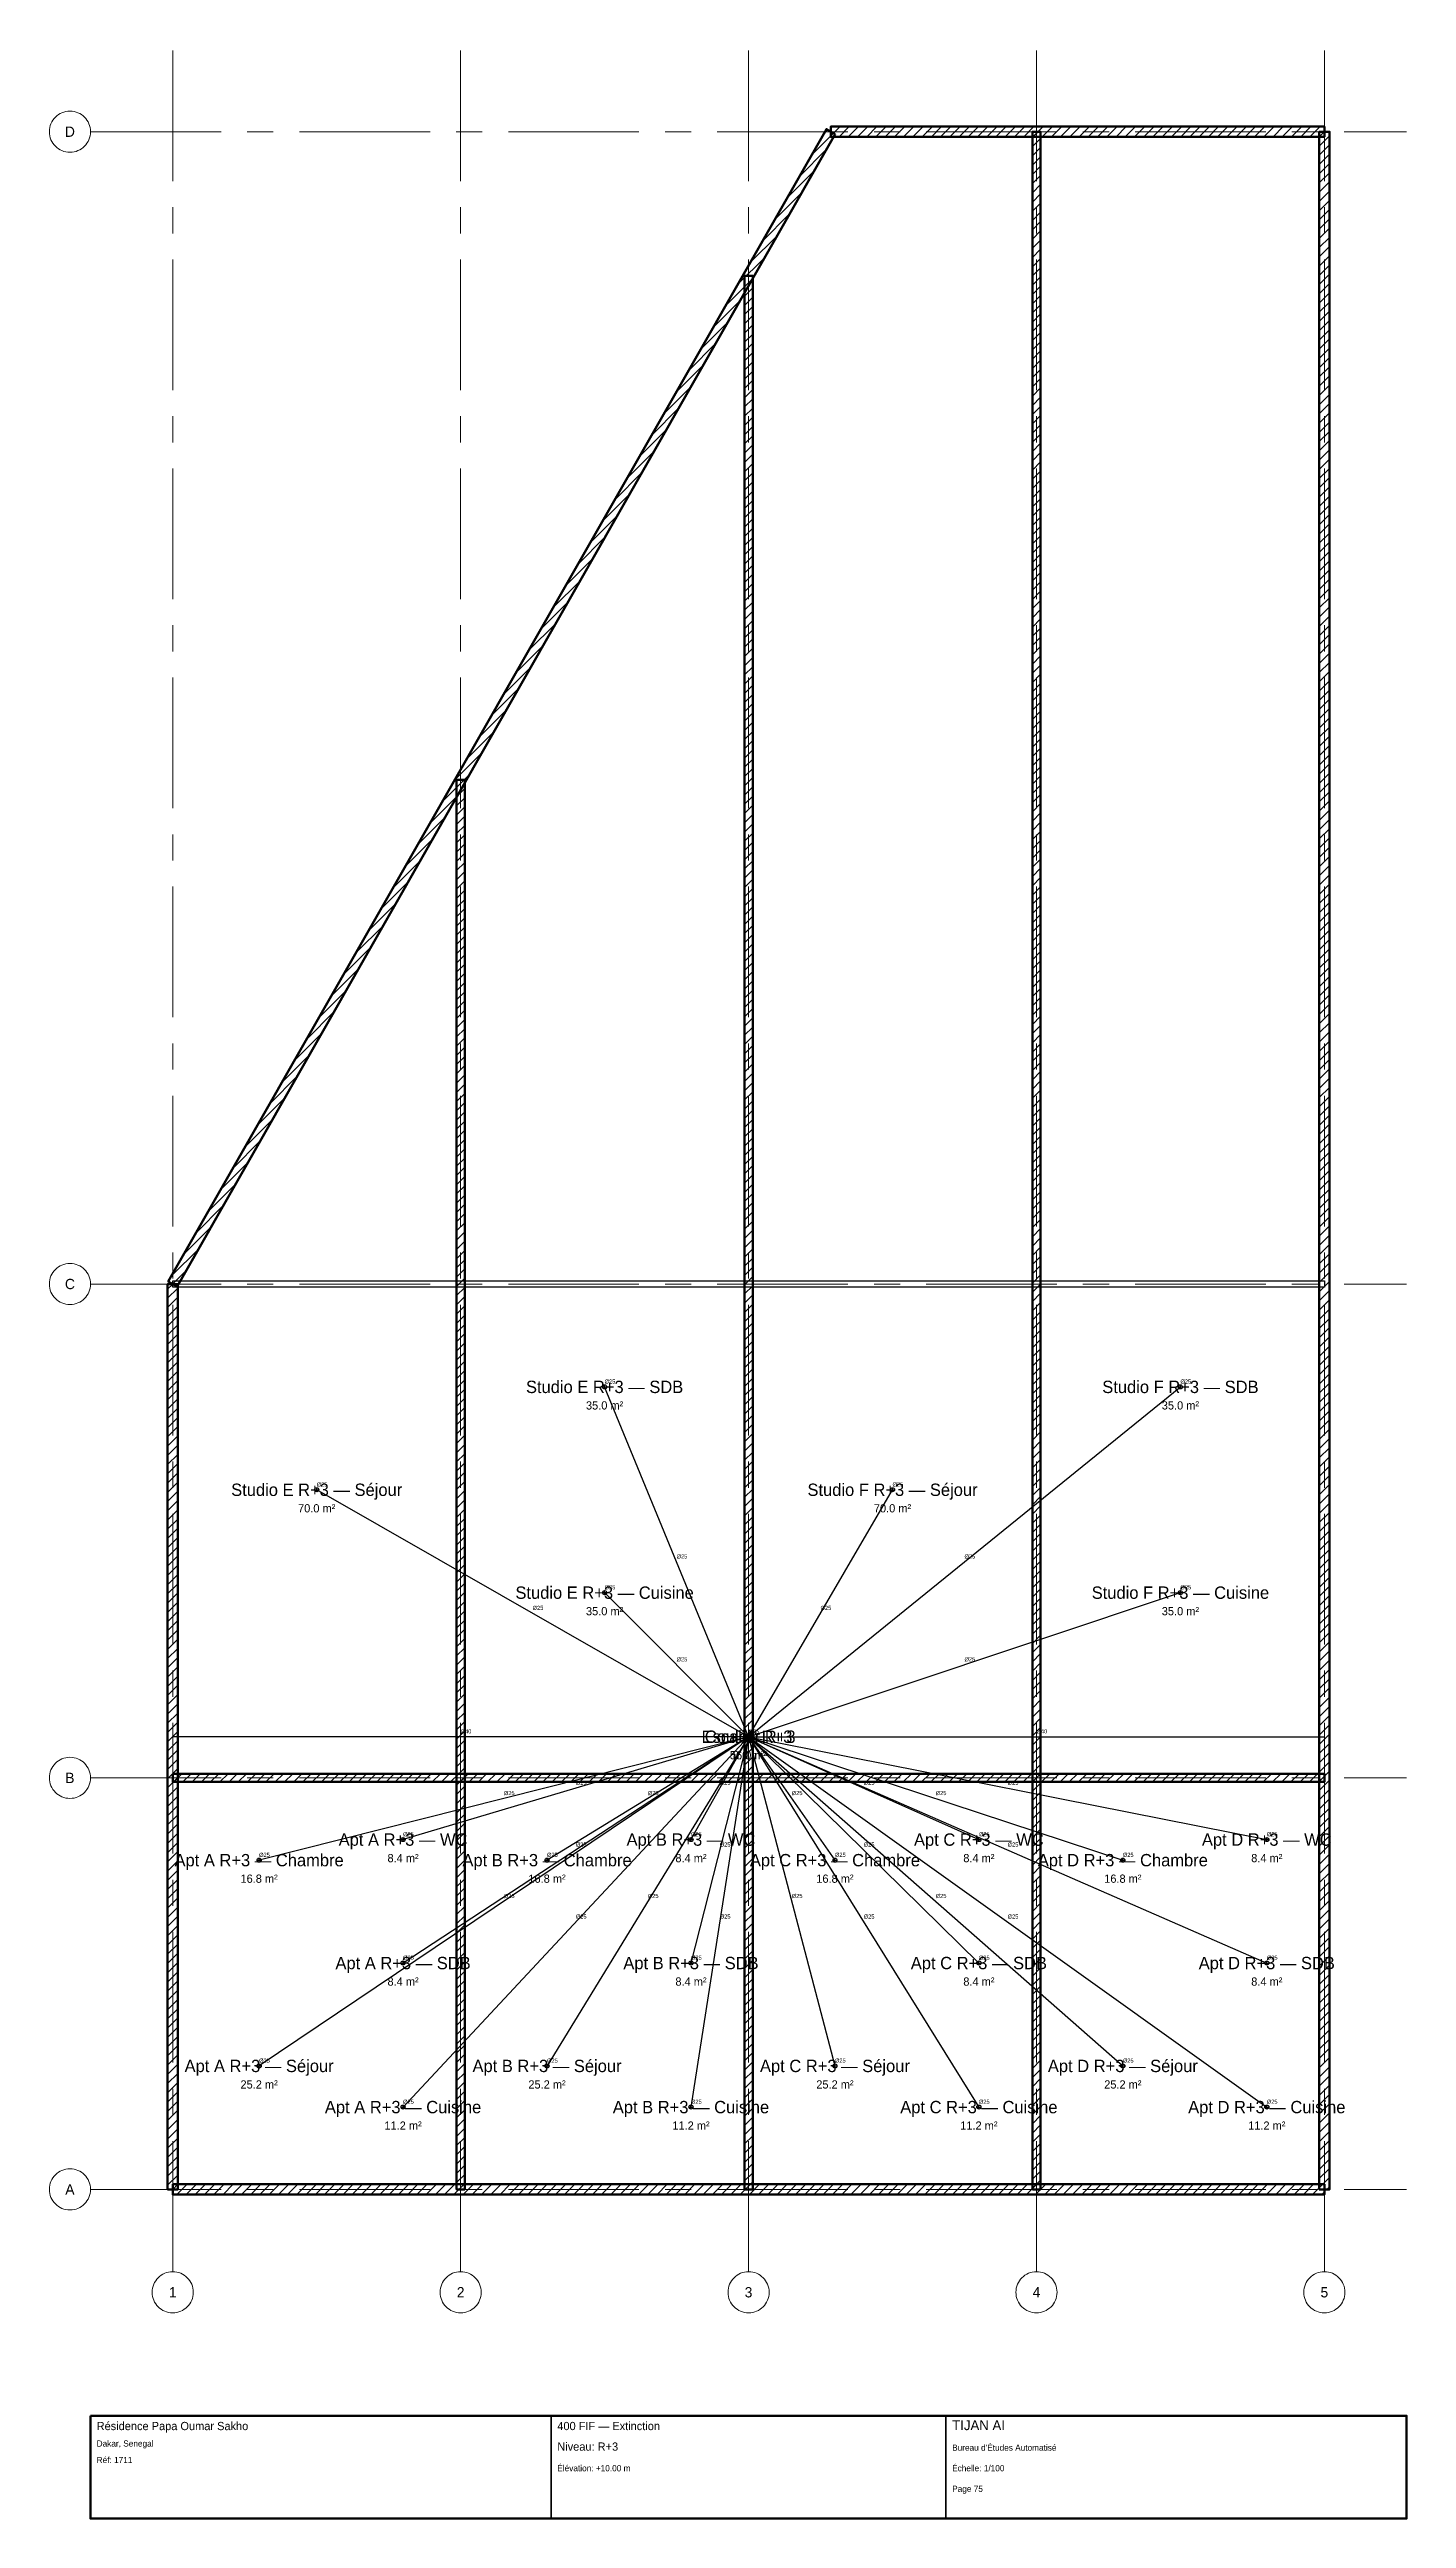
# Model space of a CAD drawing. Header units: metres. Extents: x -3 to 30, y -8 to 52.
import ezdxf
from ezdxf.enums import TextEntityAlignment as Align

# ---------------------------------------------------------------- set-up
doc = ezdxf.new("R2010")
doc.units = ezdxf.units.M
doc.linetypes.add('CENTER', pattern=[5.08, 3.175, -0.635, 0.635, -0.635])
for name, color, linetype, lineweight in [('A-HATCH', 8, 'Continuous', 0), ('A-TEXT', 7, 'Continuous', 0), ('A-WALL', 7, 'Continuous', 50), ('A-WALL-INT', 8, 'Continuous', 25), ('F-SPKL', 1, 'Continuous', 25), ('G-CART', 7, 'Continuous', 35), ('S-GRID', 8, 'CENTER', 9)]:
    doc.layers.add(name, color=color, linetype=linetype, lineweight=lineweight)

# ---------------------------------------------------------------- blocks, each defined once
blk = doc.blocks.new('TJ_SPK')
at = {"layer": 'F-SPKL'}
for p, q in [((-0.05, 0), (0.05, 0)), ((0, -0.05), (0, 0.05))]:
    blk.add_line(p, q, dxfattribs=at)
blk.add_circle((0, 0), 0.05, dxfattribs=at)

msp = doc.modelspace()

# ---------------------------------------------------------------- hatches: boundary and pattern name
at = {"layer": 'A-HATCH'}
h = msp.add_hatch(dxfattribs=at)
h.set_pattern_fill('ANSI31', scale=0.05)
h.paths.add_polyline_path([(16.109, 49.938), (0.109, 21.938), (-0.109, 22.062), (15.891, 50.062), (16.109, 49.938)])
h = msp.add_hatch(dxfattribs=at)
h.set_pattern_fill('ANSI31', scale=0.05)
h.paths.add_polyline_path([(28, 49.875), (16, 49.875), (16, 50.125), (28, 50.125), (28, 49.875)])
h = msp.add_hatch(dxfattribs=at)
h.set_pattern_fill('ANSI31', scale=0.05)
h.paths.add_polyline_path([(20.9, 0), (20.9, 50), (21.1, 50), (21.1, 0), (20.9, 0)])
h = msp.add_hatch(dxfattribs=at)
h.set_pattern_fill('ANSI31', scale=0.05)
h.paths.add_polyline_path([(27.875, 0), (27.875, 50), (28.125, 50), (28.125, 0), (27.875, 0)])
h = msp.add_hatch(dxfattribs=at)
h.set_pattern_fill('ANSI31', scale=0.05)
h.paths.add_polyline_path([(13.9, 0), (13.9, 46.5), (14.1, 46.5), (14.1, 0), (13.9, 0)])
h = msp.add_hatch(dxfattribs=at)
h.set_pattern_fill('ANSI31', scale=0.05)
h.paths.add_polyline_path([(6.9, 0), (6.9, 34.25), (7.1, 34.25), (7.1, 0), (6.9, 0)])
h = msp.add_hatch(dxfattribs=at)
h.set_pattern_fill('ANSI31', scale=0.05)
h.paths.add_polyline_path([(0.125, 22), (0.125, 0), (-0.125, 0), (-0.125, 22), (0.125, 22)])
h = msp.add_hatch(dxfattribs=at)
h.set_pattern_fill('ANSI31', scale=0.05)
h.paths.add_polyline_path([(0, 10.1), (28, 10.1), (28, 9.9), (0, 9.9), (0, 10.1)])
h = msp.add_hatch(dxfattribs=at)
h.set_pattern_fill('ANSI31', scale=0.05)
h.paths.add_polyline_path([(0, 0.125), (28, 0.125), (28, -0.125), (0, -0.125), (0, 0.125)])

# ---------------------------------------------------------------- linework, layer by layer
at = {"layer": 'A-WALL'}
for points in [[(16.109, 49.938), (0.109, 21.938), (-0.109, 22.062), (15.891, 50.062)], [(28, 49.875), (16, 49.875), (16, 50.125), (28, 50.125)], [(20.9, 0), (20.9, 50), (21.1, 50), (21.1, 0)], [(27.875, 0), (27.875, 50), (28.125, 50), (28.125, 0)], [(13.9, 0), (13.9, 46.5), (14.1, 46.5), (14.1, 0)], [(6.9, 0), (6.9, 34.25), (7.1, 34.25), (7.1, 0)], [(0.125, 22), (0.125, 0), (-0.125, 0), (-0.125, 22)], [(0, 10.1), (28, 10.1), (28, 9.9), (0, 9.9)], [(0, 0.125), (28, 0.125), (28, -0.125), (0, -0.125)]]:
    msp.add_lwpolyline(points, close=True, dxfattribs=at)
at = {"layer": 'A-WALL-INT'}
msp.add_lwpolyline([(0, 22.075), (28, 22.075), (28, 21.925), (0, 21.925)], close=True, dxfattribs=at)
at = {"layer": 'F-SPKL', "color": 1, "lineweight": 25}
for p, q in [((14, 11), (10.5, 19.5)), ((10.5, 19.5), (10.5, 19.5)), ((14, 11), (24.5, 19.5)), ((24.5, 19.5), (24.5, 19.5)), ((14, 11), (3.5, 17)), ((3.5, 17), (3.5, 17)), ((3.5, 17), (3.5, 17)), ((14, 11), (17.5, 17)), ((17.5, 17), (17.5, 17)), ((17.5, 17), (17.5, 17)), ((14, 11), (10.5, 14.5)), ((10.5, 14.5), (10.5, 14.5)), ((14, 11), (24.5, 14.5)), ((24.5, 14.5), (24.5, 14.5)), ((14, 11), (0, 11)), ((14, 11), (2.1, 3)), ((14, 11), (2.1, 8)), ((14, 11), (5.6, 2)), ((14, 11), (5.6, 5.5)), ((14, 11), (5.6, 8.5)), ((14, 11), (9.1, 3)), ((14, 11), (9.1, 8)), ((14, 11), (12.6, 2)), ((14, 11), (12.6, 5.5)), ((14, 11), (12.6, 8.5)), ((14, 11), (14, 11)), ((14, 11), (28, 11)), ((14, 11), (14, 11)), ((14, 11), (14, 11)), ((14, 11), (16.1, 3)), ((14, 11), (16.1, 8)), ((14, 11), (19.6, 2)), ((14, 11), (19.6, 5.5)), ((14, 11), (19.6, 8.5)), ((14, 11), (23.1, 3)), ((14, 11), (23.1, 8)), ((14, 11), (26.6, 2)), ((14, 11), (26.6, 5.5)), ((14, 11), (26.6, 8.5)), ((5.6, 8.5), (5.6, 8.5)), ((12.6, 8.5), (12.6, 8.5)), ((19.6, 8.5), (19.6, 8.5)), ((26.6, 8.5), (26.6, 8.5)), ((2.1, 8), (2.1, 8)), ((9.1, 8), (9.1, 8)), ((16.1, 8), (16.1, 8)), ((23.1, 8), (23.1, 8)), ((5.6, 5.5), (5.6, 5.5)), ((12.6, 5.5), (12.6, 5.5)), ((19.6, 5.5), (19.6, 5.5)), ((26.6, 5.5), (26.6, 5.5)), ((2.1, 3), (2.1, 3)), ((2.1, 3), (2.1, 3)), ((9.1, 3), (9.1, 3)), ((9.1, 3), (9.1, 3)), ((16.1, 3), (16.1, 3)), ((16.1, 3), (16.1, 3)), ((23.1, 3), (23.1, 3)), ((23.1, 3), (23.1, 3)), ((5.6, 2), (5.6, 2)), ((12.6, 2), (12.6, 2)), ((19.6, 2), (19.6, 2)), ((26.6, 2), (26.6, 2))]:
    msp.add_line(p, q, dxfattribs=at)
at = {"layer": 'G-CART'}
for p, q in [((9.2, -5.5), (9.2, -8)), ((18.8, -5.5), (18.8, -8))]:
    msp.add_line(p, q, dxfattribs=at)
at = {"layer": 'G-CART', "lineweight": 50}
msp.add_lwpolyline([(-2, -5.5), (30, -5.5), (30, -8), (-2, -8)], close=True, dxfattribs=at)
at = {"layer": 'S-GRID', "linetype": 'CENTER'}
for p, q in [((0, -2), (0, 52)), ((7, -2), (7, 52)), ((14, -2), (14, 52)), ((21, -2), (21, 52)), ((28, -2), (28, 52)), ((-2, 50), (30, 50)), ((-2, 22), (30, 22)), ((-2, 10), (30, 10)), ((-2, 0), (30, 0))]:
    msp.add_line(p, q, dxfattribs=at)
at = {"layer": 'S-GRID'}
for centre in [(-2.5, 50), (-2.5, 22), (-2.5, 10), (-2.5, 0), (0, -2.5), (7, -2.5), (14, -2.5), (21, -2.5), (28, -2.5)]:
    msp.add_circle(centre, 0.5, dxfattribs=at)

# ---------------------------------------------------------------- block references
at = {"layer": 'F-SPKL'}
for p in [(10.5, 19.5), (24.5, 19.5), (3.5, 17), (3.5, 17), (17.5, 17), (17.5, 17), (10.5, 14.5), (24.5, 14.5), (14, 11), (5.6, 8.5), (12.6, 8.5), (19.6, 8.5), (26.6, 8.5), (2.1, 8), (9.1, 8), (16.1, 8), (23.1, 8), (5.6, 5.5), (12.6, 5.5), (19.6, 5.5), (26.6, 5.5), (2.1, 3), (2.1, 3), (9.1, 3), (9.1, 3), (16.1, 3), (16.1, 3), (23.1, 3), (23.1, 3), (5.6, 2), (12.6, 2), (19.6, 2), (26.6, 2)]:
    msp.add_blockref('TJ_SPK', p, dxfattribs=at)

# ---------------------------------------------------------------- texts
at = {"layer": 'A-TEXT'}
for s, height, p in [('Studio E R+3 — SDB', 0.3, (10.5, 19.5)), ('Studio F R+3 — SDB', 0.3, (24.5, 19.5)), ('35.0 m²', 0.2, (10.5, 19.05)), ('35.0 m²', 0.2, (24.5, 19.05)), ('Studio E R+3 — Séjour', 0.3, (3.5, 17)), ('Studio F R+3 — Séjour', 0.3, (17.5, 17)), ('70.0 m²', 0.2, (3.5, 16.55)), ('70.0 m²', 0.2, (17.5, 16.55)), ('Studio E R+3 — Cuisine', 0.3, (10.5, 14.5)), ('Studio F R+3 — Cuisine', 0.3, (24.5, 14.5)), ('35.0 m²', 0.2, (10.5, 14.05)), ('35.0 m²', 0.2, (24.5, 14.05)), ('Escalier R+3', 0.3, (14, 11)), ('Couloir R+3', 0.3, (14, 11)), ('56.0 m²', 0.2, (14, 10.55)), ('8.0 m²', 0.2, (14, 10.55)), ('Apt A R+3 — WC', 0.3, (5.6, 8.5)), ('Apt B R+3 — WC', 0.3, (12.6, 8.5)), ('Apt C R+3 — WC', 0.3, (19.6, 8.5)), ('Apt D R+3 — WC', 0.3, (26.6, 8.5)), ('Apt A R+3 — Chambre', 0.3, (2.1, 8)), ('8.4 m²', 0.2, (5.6, 8.05)), ('Apt B R+3 — Chambre', 0.3, (9.1, 8)), ('8.4 m²', 0.2, (12.6, 8.05)), ('Apt C R+3 — Chambre', 0.3, (16.1, 8)), ('8.4 m²', 0.2, (19.6, 8.05)), ('Apt D R+3 — Chambre', 0.3, (23.1, 8)), ('8.4 m²', 0.2, (26.6, 8.05)), ('16.8 m²', 0.2, (2.1, 7.55)), ('16.8 m²', 0.2, (9.1, 7.55)), ('16.8 m²', 0.2, (16.1, 7.55)), ('16.8 m²', 0.2, (23.1, 7.55)), ('Apt A R+3 — SDB', 0.3, (5.6, 5.5)), ('Apt B R+3 — SDB', 0.3, (12.6, 5.5)), ('Apt C R+3 — SDB', 0.3, (19.6, 5.5)), ('Apt D R+3 — SDB', 0.3, (26.6, 5.5)), ('8.4 m²', 0.2, (5.6, 5.05)), ('8.4 m²', 0.2, (12.6, 5.05)), ('8.4 m²', 0.2, (19.6, 5.05)), ('8.4 m²', 0.2, (26.6, 5.05)), ('Apt A R+3 — Séjour', 0.3, (2.1, 3)), ('Apt B R+3 — Séjour', 0.3, (9.1, 3)), ('Apt C R+3 — Séjour', 0.3, (16.1, 3)), ('Apt D R+3 — Séjour', 0.3, (23.1, 3)), ('25.2 m²', 0.2, (2.1, 2.55)), ('25.2 m²', 0.2, (9.1, 2.55)), ('25.2 m²', 0.2, (16.1, 2.55)), ('25.2 m²', 0.2, (23.1, 2.55)), ('Apt A R+3 — Cuisine', 0.3, (5.6, 2)), ('Apt B R+3 — Cuisine', 0.3, (12.6, 2)), ('Apt C R+3 — Cuisine', 0.3, (19.6, 2)), ('Apt D R+3 — Cuisine', 0.3, (26.6, 2)), ('11.2 m²', 0.2, (5.6, 1.55)), ('11.2 m²', 0.2, (12.6, 1.55)), ('11.2 m²', 0.2, (19.6, 1.55)), ('11.2 m²', 0.2, (26.6, 1.55))]:
    msp.add_text(s, height=height, dxfattribs=at).set_placement(p, align=Align.MIDDLE_CENTER)
at = {"layer": 'F-SPKL'}
for s, p in [('Ø25', (10.5, 19.58)), ('Ø25', (24.5, 19.58)), ('Ø25', (3.5, 17.08)), ('Ø25', (3.5, 17.08)), ('Ø25', (17.5, 17.08)), ('Ø25', (17.5, 17.08)), ('Ø25', (12.25, 15.33)), ('Ø25', (19.25, 15.33)), ('Ø25', (10.5, 14.58)), ('Ø25', (24.5, 14.58)), ('Ø25', (8.75, 14.08)), ('Ø25', (15.75, 14.08)), ('Ø25', (12.25, 12.83)), ('Ø25', (19.25, 12.83)), ('Ø40', (7, 11.08)), ('Ø65', (14, 11.08)), ('Ø25', (14, 11.08)), ('Ø25', (14, 11.08)), ('Ø40', (21, 11.08)), ('Ø25', (8.05, 9.58)), ('Ø25', (9.8, 9.83)), ('Ø25', (11.55, 9.58)), ('Ø25', (13.3, 9.83)), ('Ø25', (15.05, 9.58)), ('Ø25', (16.8, 9.83)), ('Ø25', (18.55, 9.58)), ('Ø25', (20.3, 9.83)), ('Ø25', (5.6, 8.58)), ('Ø25', (9.8, 8.33)), ('Ø25', (12.6, 8.58)), ('Ø25', (13.3, 8.33)), ('Ø25', (16.8, 8.33)), ('Ø25', (19.6, 8.58)), ('Ø25', (20.3, 8.33)), ('Ø25', (26.6, 8.58)), ('Ø25', (2.1, 8.08)), ('Ø25', (9.1, 8.08)), ('Ø25', (16.1, 8.08)), ('Ø25', (23.1, 8.08)), ('Ø25', (8.05, 7.08)), ('Ø25', (9.8, 6.58)), ('Ø25', (11.55, 7.08)), ('Ø25', (13.3, 6.58)), ('Ø25', (15.05, 7.08)), ('Ø25', (16.8, 6.58)), ('Ø25', (18.55, 7.08)), ('Ø25', (20.3, 6.58)), ('Ø25', (5.6, 5.58)), ('Ø25', (12.6, 5.58)), ('Ø25', (19.6, 5.58)), ('Ø25', (26.6, 5.58)), ('Ø25', (2.1, 3.08)), ('Ø25', (2.1, 3.08)), ('Ø25', (9.1, 3.08)), ('Ø25', (9.1, 3.08)), ('Ø25', (16.1, 3.08)), ('Ø25', (16.1, 3.08)), ('Ø25', (23.1, 3.08)), ('Ø25', (23.1, 3.08)), ('Ø25', (5.6, 2.08)), ('Ø25', (12.6, 2.08)), ('Ø25', (19.6, 2.08)), ('Ø25', (26.6, 2.08))]:
    msp.add_text(s, height=0.1, dxfattribs=at).set_placement(p)
at = {"layer": 'G-CART'}
for s, height, p in [('Résidence Papa Oumar Sakho', 0.2, (-1.85, -5.85)), ('400 FIF — Extinction', 0.2, (9.35, -5.85)), ('TIJAN AI', 0.24, (18.95, -5.85)), ('Dakar, Senegal', 0.15, (-1.85, -6.25)), ('Réf: 1711', 0.15, (-1.85, -6.65)), ('Niveau: R+3', 0.2, (9.35, -6.35)), ("Bureau d'Études Automatisé", 0.15, (18.95, -6.35)), ('Élévation: +10.00 m', 0.15, (9.35, -6.85)), ('Échelle: 1/100', 0.15, (18.95, -6.85)), ('Page 75', 0.15, (18.95, -7.35))]:
    msp.add_text(s, height=height, dxfattribs=at).set_placement(p)
at = {"layer": 'S-GRID'}
for s, p in [('D', (-2.5, 50)), ('C', (-2.5, 22)), ('B', (-2.5, 10)), ('A', (-2.5, 0)), ('1', (0, -2.5)), ('2', (7, -2.5)), ('3', (14, -2.5)), ('4', (21, -2.5)), ('5', (28, -2.5))]:
    msp.add_text(s, height=0.25, dxfattribs=at).set_placement(p, align=Align.MIDDLE_CENTER)

doc.saveas('drawing.dxf')
